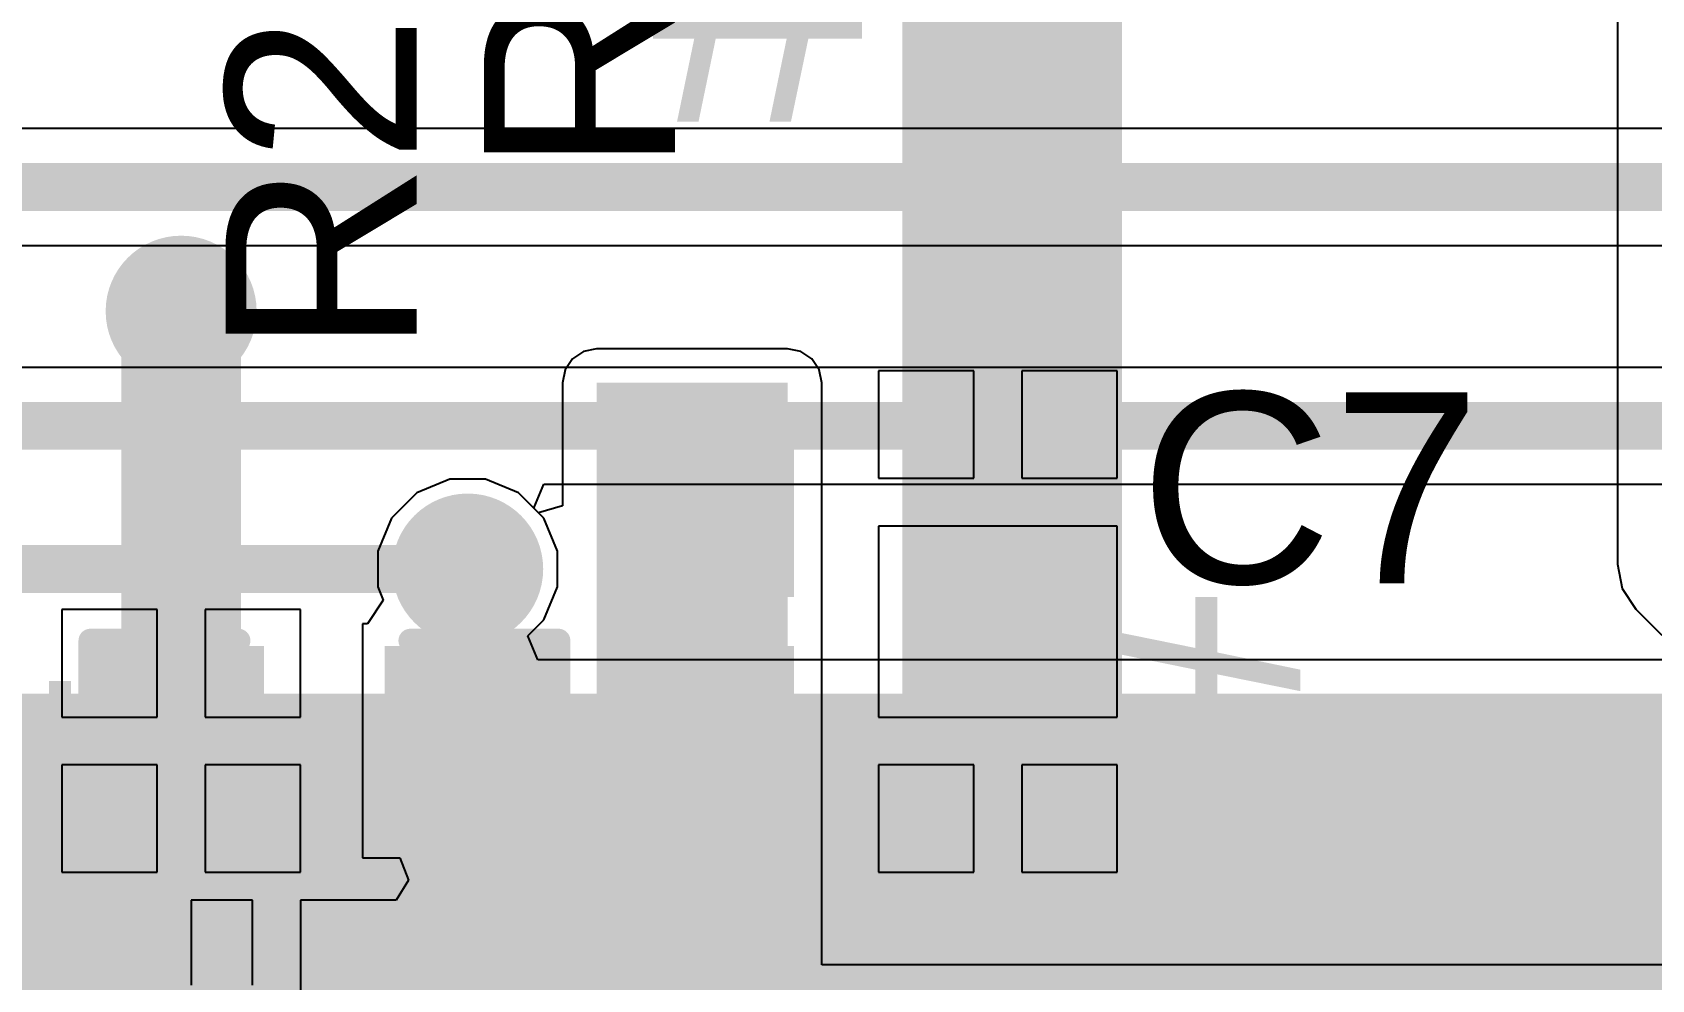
# Model space of a CAD drawing. Header units: millimetres. Extents: x -0.21 to 3.18, y -0.07 to 2.49.
# Drawn here: x 1.9258 to 2.2649, y 0.753 to 0.9514 of the extents above; entities that cross this region are included whole.
import ezdxf

# ---------------------------------------------------------------- set-up
doc = ezdxf.new("R2010")
doc.units = ezdxf.units.MM
doc.header["$MEASUREMENT"] = 0
for name, color, linetype in [('BottomLayer', 5, 'Continuous'), ('BottomSolder', 6, 'Continuous'), ('TopLayer', 1, 'Continuous'), ('TopOverlay', 2, 'Continuous'), ('TopPaste', 8, 'Continuous'), ('TopSolder', 216, 'Continuous'), ('ViaHoleLayer', 16, 'Continuous')]:
    doc.layers.add(name, color=color, linetype=linetype)
doc.styles.add('Arial', font='', dxfattribs={"height": 0.2})
doc.styles.get('Arial').set_extended_font_data('Arial')

# ---------------------------------------------------------------- blocks, each defined once
blk = doc.blocks.new('TQFN_16_EP_4_4___22')
at = {"layer": 'TopLayer'}
for points in [[(-0.04626, 0.05512), (-0.04626, 0.08071), (-0.03051, 0.08071), (-0.03051, 0.05512)], [(-0.02067, 0.05512), (-0.02067, 0.08071), (-0.00492, 0.08071), (-0.00492, 0.05512)], [(0.00492, 0.05512), (0.00492, 0.08071), (0.02067, 0.08071), (0.02067, 0.05512)], [(0.03051, 0.05512), (0.03051, 0.08071), (0.04626, 0.08071), (0.04626, 0.05512)], [(-0.08071, 0.04691), (-0.05512, 0.04691), (-0.05512, 0.03116), (-0.08071, 0.03116)], [(0.05512, 0.04691), (0.08071, 0.04691), (0.08071, 0.03116), (0.05512, 0.03116)], [(-0.04331, 0.04331), (0.04331, 0.04331), (0.04331, -0.04331), (-0.04331, -0.04331)], [(-0.08071, 0.02132), (-0.05512, 0.02132), (-0.05512, 0.00557), (-0.08071, 0.00557)], [(0.05512, 0.02132), (0.08071, 0.02132), (0.08071, 0.00557), (0.05512, 0.00557)], [(-0.08071, -0.00427), (-0.05512, -0.00427), (-0.05512, -0.02002), (-0.08071, -0.02002)], [(0.05512, -0.00427), (0.08071, -0.00427), (0.08071, -0.02002), (0.05512, -0.02002)], [(-0.08071, -0.02986), (-0.05512, -0.02986), (-0.05512, -0.04561), (-0.08071, -0.04561)], [(0.05512, -0.02986), (0.08071, -0.02986), (0.08071, -0.04561), (0.05512, -0.04561)], [(-0.03051, -0.05382), (-0.03051, -0.07941), (-0.04626, -0.07941), (-0.04626, -0.05382)], [(-0.00492, -0.05382), (-0.00492, -0.07941), (-0.02067, -0.07941), (-0.02067, -0.05382)], [(0.02067, -0.05382), (0.02067, -0.07941), (0.00492, -0.07941), (0.00492, -0.05382)], [(0.04626, -0.05382), (0.04626, -0.07941), (0.03051, -0.07941), (0.03051, -0.05382)]]:
    blk.add_hatch(color=1, dxfattribs=at).paths.add_polyline_path(points)
at = {"layer": 'TopPaste'}
for points in [[(-0.04626, 0.05512), (-0.04626, 0.08071), (-0.03051, 0.08071), (-0.03051, 0.05512)], [(-0.02067, 0.05512), (-0.02067, 0.08071), (-0.00492, 0.08071), (-0.00492, 0.05512)], [(0.00492, 0.05512), (0.00492, 0.08071), (0.02067, 0.08071), (0.02067, 0.05512)], [(0.03051, 0.05512), (0.03051, 0.08071), (0.04626, 0.08071), (0.04626, 0.05512)], [(-0.08071, 0.04691), (-0.05512, 0.04691), (-0.05512, 0.03116), (-0.08071, 0.03116)], [(0.05512, 0.04691), (0.08071, 0.04691), (0.08071, 0.03116), (0.05512, 0.03116)], [(-0.04331, 0.04331), (0.04331, 0.04331), (0.04331, -0.04331), (-0.04331, -0.04331)], [(-0.08071, 0.02132), (-0.05512, 0.02132), (-0.05512, 0.00557), (-0.08071, 0.00557)], [(0.05512, 0.02132), (0.08071, 0.02132), (0.08071, 0.00557), (0.05512, 0.00557)], [(-0.08071, -0.00427), (-0.05512, -0.00427), (-0.05512, -0.02002), (-0.08071, -0.02002)], [(0.05512, -0.00427), (0.08071, -0.00427), (0.08071, -0.02002), (0.05512, -0.02002)], [(-0.08071, -0.02986), (-0.05512, -0.02986), (-0.05512, -0.04561), (-0.08071, -0.04561)], [(0.05512, -0.02986), (0.08071, -0.02986), (0.08071, -0.04561), (0.05512, -0.04561)], [(-0.03051, -0.05382), (-0.03051, -0.07941), (-0.04626, -0.07941), (-0.04626, -0.05382)], [(-0.00492, -0.05382), (-0.00492, -0.07941), (-0.02067, -0.07941), (-0.02067, -0.05382)], [(0.02067, -0.05382), (0.02067, -0.07941), (0.00492, -0.07941), (0.00492, -0.05382)], [(0.04626, -0.05382), (0.04626, -0.07941), (0.03051, -0.07941), (0.03051, -0.05382)]]:
    blk.add_hatch(color=8, dxfattribs=at).paths.add_polyline_path(points)
at = {"layer": 'TopSolder'}
for points in [[(-0.05026, 0.05112), (-0.05026, 0.08471), (-0.02651, 0.08471), (-0.02651, 0.05112)], [(-0.02467, 0.05112), (-0.02467, 0.08471), (-0.00092, 0.08471), (-0.00092, 0.05112)], [(0.00092, 0.05112), (0.00092, 0.08471), (0.02467, 0.08471), (0.02467, 0.05112)], [(0.02651, 0.05112), (0.02651, 0.08471), (0.05026, 0.08471), (0.05026, 0.05112)], [(-0.08471, 0.05091), (-0.05112, 0.05091), (-0.05112, 0.02716), (-0.08471, 0.02716)], [(0.05112, 0.05091), (0.08471, 0.05091), (0.08471, 0.02716), (0.05112, 0.02716)], [(-0.04731, 0.04731), (0.04731, 0.04731), (0.04731, -0.04731), (-0.04731, -0.04731)], [(-0.08471, 0.02532), (-0.05112, 0.02532), (-0.05112, 0.00157), (-0.08471, 0.00157)], [(0.05112, 0.02532), (0.08471, 0.02532), (0.08471, 0.00157), (0.05112, 0.00157)], [(-0.08471, -0.00027), (-0.05112, -0.00027), (-0.05112, -0.02402), (-0.08471, -0.02402)], [(0.05112, -0.00027), (0.08471, -0.00027), (0.08471, -0.02402), (0.05112, -0.02402)], [(-0.08471, -0.02586), (-0.05112, -0.02586), (-0.05112, -0.04961), (-0.08471, -0.04961)], [(0.05112, -0.02586), (0.08471, -0.02586), (0.08471, -0.04961), (0.05112, -0.04961)], [(-0.02651, -0.04982), (-0.02651, -0.08341), (-0.05026, -0.08341), (-0.05026, -0.04982)], [(-0.00092, -0.04982), (-0.00092, -0.08341), (-0.02467, -0.08341), (-0.02467, -0.04982)], [(0.02467, -0.04982), (0.02467, -0.08341), (0.00092, -0.08341), (0.00092, -0.04982)], [(0.05026, -0.04982), (0.05026, -0.08341), (0.02651, -0.08341), (0.02651, -0.04982)]]:
    blk.add_hatch(color=216, dxfattribs=at).paths.add_polyline_path(points)
at = {"layer": 'TopOverlay', "const_width": 0.005}
for points in [[(-0.08092, 0.08098), (-0.05397, 0.08098)], [(-0.08092, 0.08098), (-0.08092, 0.05296)], [(0.05397, 0.08098), (0.08092, 0.08098)], [(0.08092, 0.08098), (0.08092, 0.05296)], [(-0.09272, 0.04524), (-0.08772, 0.04024)], [(-0.09272, 0.04524), (-0.09272, 0.03524)], [(-0.08772, 0.04024), (-0.09272, 0.03524)], [(-0.08092, -0.05166), (-0.08092, -0.07968)], [(0.08092, -0.05166), (0.08092, -0.07968)], [(-0.08092, -0.07968), (-0.05397, -0.07968)], [(0.05397, -0.07968), (0.08092, -0.07968)]]:
    blk.add_lwpolyline(points, dxfattribs=at)
at = {"layer": 'TopOverlay', "const_width": 0.0025}
for points in [[(-0.08217, 0.08098, 1), (-0.07967, 0.08098, 1)], [(-0.08217, 0.08098, 1), (-0.07967, 0.08098, 1)], [(-0.05522, 0.08098, 1), (-0.05272, 0.08098, 1)], [(0.05272, 0.08098, 1), (0.05522, 0.08098, 1)], [(0.07967, 0.08098, 1), (0.08217, 0.08098, 1)], [(0.07967, 0.08098, 1), (0.08217, 0.08098, 1)], [(-0.08217, 0.05296, 1), (-0.07967, 0.05296, 1)], [(0.07967, 0.05296, 1), (0.08217, 0.05296, 1)], [(-0.09397, 0.04524, 1), (-0.09147, 0.04524, 1)], [(-0.09397, 0.04524, 1), (-0.09147, 0.04524, 1)], [(-0.08897, 0.04024, 1), (-0.08647, 0.04024, 1)], [(-0.08897, 0.04024, 1), (-0.08647, 0.04024, 1)], [(-0.09397, 0.03524, 1), (-0.09147, 0.03524, 1)], [(-0.09397, 0.03524, 1), (-0.09147, 0.03524, 1)], [(-0.08217, -0.05166, 1), (-0.07967, -0.05166, 1)], [(0.07967, -0.05166, 1), (0.08217, -0.05166, 1)], [(-0.08217, -0.07968, 1), (-0.07967, -0.07968, 1)], [(-0.08217, -0.07968, 1), (-0.07967, -0.07968, 1)], [(-0.05522, -0.07968, 1), (-0.05272, -0.07968, 1)], [(0.05272, -0.07968, 1), (0.05522, -0.07968, 1)], [(0.07967, -0.07968, 1), (0.08217, -0.07968, 1)], [(0.07967, -0.07968, 1), (0.08217, -0.07968, 1)]]:
    blk.add_lwpolyline(points, format="xyb", close=True, dxfattribs=at)
blk = doc.blocks.new('C___0603_126')
at = {"layer": 'TopLayer'}
for points in [[(-0.015, 0.0175), (-0.015, -0.0175), (-0.045, -0.0175), (-0.045, 0.0175)], [(0.045, 0.0175), (0.045, -0.0175), (0.015, -0.0175), (0.015, 0.0175)]]:
    blk.add_hatch(color=1, dxfattribs=at).paths.add_polyline_path(points)
at = {"layer": 'TopPaste'}
for points in [[(-0.015, 0.0175), (-0.015, -0.0175), (-0.045, -0.0175), (-0.045, 0.0175)], [(0.045, 0.0175), (0.045, -0.0175), (0.015, -0.0175), (0.015, 0.0175)]]:
    blk.add_hatch(color=8, dxfattribs=at).paths.add_polyline_path(points)
at = {"layer": 'TopSolder'}
for points in [[(-0.01264, 0.01986), (-0.01264, -0.01986), (-0.04736, -0.01986), (-0.04736, 0.01986)], [(0.04736, 0.01986), (0.04736, -0.01986), (0.01264, -0.01986), (0.01264, 0.01986)]]:
    blk.add_hatch(color=216, dxfattribs=at).paths.add_polyline_path(points)
at = {"layer": 'TopOverlay', "const_width": 0.005}
for points in [[(-0.018, 0.021), (-0.049, 0.021)], [(-0.049, 0.021), (-0.049, -0.021)], [(0.049, 0.021), (0.018, 0.021)], [(0.049, 0.021), (0.049, -0.021)], [(-0.018, -0.021), (-0.049, -0.021)], [(0.049, -0.021), (0.018, -0.021)]]:
    blk.add_lwpolyline(points, dxfattribs=at)
at = {"layer": 'TopOverlay', "const_width": 0.0025}
for points in [[(-0.05025, 0.021, 1), (-0.04775, 0.021, 1)], [(-0.05025, 0.021, 1), (-0.04775, 0.021, 1)], [(-0.01925, 0.021, 1), (-0.01675, 0.021, 1)], [(0.01675, 0.021, 1), (0.01925, 0.021, 1)], [(0.04775, 0.021, 1), (0.05025, 0.021, 1)], [(0.04775, 0.021, 1), (0.05025, 0.021, 1)], [(-0.05025, -0.021, 1), (-0.04775, -0.021, 1)], [(-0.05025, -0.021, 1), (-0.04775, -0.021, 1)], [(-0.01925, -0.021, 1), (-0.01675, -0.021, 1)], [(0.01675, -0.021, 1), (0.01925, -0.021, 1)], [(0.04775, -0.021, 1), (0.05025, -0.021, 1)], [(0.04775, -0.021, 1), (0.05025, -0.021, 1)]]:
    blk.add_lwpolyline(points, format="xyb", close=True, dxfattribs=at)
blk = doc.blocks.new('C___0603_127')
at = {"layer": 'TopLayer'}
for points in [[(-0.015, 0.0175), (-0.015, -0.0175), (-0.045, -0.0175), (-0.045, 0.0175)], [(0.045, 0.0175), (0.045, -0.0175), (0.015, -0.0175), (0.015, 0.0175)]]:
    blk.add_hatch(color=1, dxfattribs=at).paths.add_polyline_path(points)
at = {"layer": 'TopPaste'}
for points in [[(-0.015, 0.0175), (-0.015, -0.0175), (-0.045, -0.0175), (-0.045, 0.0175)], [(0.045, 0.0175), (0.045, -0.0175), (0.015, -0.0175), (0.015, 0.0175)]]:
    blk.add_hatch(color=8, dxfattribs=at).paths.add_polyline_path(points)
at = {"layer": 'TopSolder'}
for points in [[(-0.01264, 0.01986), (-0.01264, -0.01986), (-0.04736, -0.01986), (-0.04736, 0.01986)], [(0.04736, 0.01986), (0.04736, -0.01986), (0.01264, -0.01986), (0.01264, 0.01986)]]:
    blk.add_hatch(color=216, dxfattribs=at).paths.add_polyline_path(points)
at = {"layer": 'TopOverlay', "const_width": 0.005}
for points in [[(-0.049, 0.021), (-0.049, -0.021)], [(-0.018, 0.021), (-0.049, 0.021)], [(0.049, 0.021), (0.018, 0.021)], [(0.049, 0.021), (0.049, -0.021)], [(-0.018, -0.021), (-0.049, -0.021)], [(0.049, -0.021), (0.018, -0.021)]]:
    blk.add_lwpolyline(points, dxfattribs=at)
at = {"layer": 'TopOverlay', "const_width": 0.0025}
for points in [[(-0.05025, 0.021, 1), (-0.04775, 0.021, 1)], [(-0.05025, 0.021, 1), (-0.04775, 0.021, 1)], [(-0.01925, 0.021, 1), (-0.01675, 0.021, 1)], [(0.01675, 0.021, 1), (0.01925, 0.021, 1)], [(0.04775, 0.021, 1), (0.05025, 0.021, 1)], [(0.04775, 0.021, 1), (0.05025, 0.021, 1)], [(-0.05025, -0.021, 1), (-0.04775, -0.021, 1)], [(-0.05025, -0.021, 1), (-0.04775, -0.021, 1)], [(-0.01925, -0.021, 1), (-0.01675, -0.021, 1)], [(0.01675, -0.021, 1), (0.01925, -0.021, 1)], [(0.04775, -0.021, 1), (0.05025, -0.021, 1)], [(0.04775, -0.021, 1), (0.05025, -0.021, 1)]]:
    blk.add_lwpolyline(points, format="xyb", close=True, dxfattribs=at)
blk = doc.blocks.new('C___0603_128')
at = {"layer": 'TopLayer'}
for points in [[(-0.015, 0.0175), (-0.015, -0.0175), (-0.045, -0.0175), (-0.045, 0.0175)], [(0.045, 0.0175), (0.045, -0.0175), (0.015, -0.0175), (0.015, 0.0175)]]:
    blk.add_hatch(color=1, dxfattribs=at).paths.add_polyline_path(points)
at = {"layer": 'TopPaste'}
for points in [[(-0.015, 0.0175), (-0.015, -0.0175), (-0.045, -0.0175), (-0.045, 0.0175)], [(0.045, 0.0175), (0.045, -0.0175), (0.015, -0.0175), (0.015, 0.0175)]]:
    blk.add_hatch(color=8, dxfattribs=at).paths.add_polyline_path(points)
at = {"layer": 'TopSolder'}
for points in [[(-0.01264, 0.01986), (-0.01264, -0.01986), (-0.04736, -0.01986), (-0.04736, 0.01986)], [(0.04736, 0.01986), (0.04736, -0.01986), (0.01264, -0.01986), (0.01264, 0.01986)]]:
    blk.add_hatch(color=216, dxfattribs=at).paths.add_polyline_path(points)
at = {"layer": 'TopOverlay', "const_width": 0.005}
for points in [[(-0.049, -0.021), (-0.049, 0.021)], [(-0.049, 0.021), (-0.018, 0.021)], [(0.018, 0.021), (0.049, 0.021)], [(0.049, -0.021), (0.049, 0.021)], [(-0.049, -0.021), (-0.018, -0.021)], [(0.018, -0.021), (0.049, -0.021)]]:
    blk.add_lwpolyline(points, dxfattribs=at)
at = {"layer": 'TopOverlay', "const_width": 0.0025}
for points in [[(-0.05025, 0.021, 1), (-0.04775, 0.021, 1)], [(-0.05025, 0.021, 1), (-0.04775, 0.021, 1)], [(-0.01925, 0.021, 1), (-0.01675, 0.021, 1)], [(0.01675, 0.021, 1), (0.01925, 0.021, 1)], [(0.04775, 0.021, 1), (0.05025, 0.021, 1)], [(0.04775, 0.021, 1), (0.05025, 0.021, 1)], [(-0.05025, -0.021, 1), (-0.04775, -0.021, 1)], [(-0.05025, -0.021, 1), (-0.04775, -0.021, 1)], [(-0.01925, -0.021, 1), (-0.01675, -0.021, 1)], [(0.01675, -0.021, 1), (0.01925, -0.021, 1)], [(0.04775, -0.021, 1), (0.05025, -0.021, 1)], [(0.04775, -0.021, 1), (0.05025, -0.021, 1)]]:
    blk.add_lwpolyline(points, format="xyb", close=True, dxfattribs=at)

msp = doc.modelspace()

# ---------------------------------------------------------------- hatches: boundary and pattern name
at = {"layer": 'BottomLayer'}
h = msp.add_hatch(color=5, dxfattribs=at)
edge = h.paths.add_edge_path()
edge.add_arc((1.957, 0.893), 0.01181, 0, 360)
h = msp.add_hatch(color=5, dxfattribs=at)
edge = h.paths.add_edge_path()
edge.add_arc((2.017, 0.839), 0.01181, 0, 360)
for points in [[(2.732, 0.81288), (1.601, 0.81288), (1.601, 0.749), (2.732, 0.749)], [(1.947, 0.779), (1.602, 0.779), (1.602, 0.695), (1.947, 0.695)]]:
    msp.add_hatch(color=5, dxfattribs=at).paths.add_polyline_path(points)
h = msp.add_hatch(color=5, dxfattribs=at)
edge = h.paths.add_edge_path()
edge.add_arc((2.065, 0.769), 0.01181, 0, 360)
at = {"layer": 'BottomSolder'}
h = msp.add_hatch(color=6, dxfattribs=at)
edge = h.paths.add_edge_path()
edge.add_arc((1.957, 0.893), 0.01581, 0, 360)
h = msp.add_hatch(color=6, dxfattribs=at)
edge = h.paths.add_edge_path()
edge.add_arc((2.017, 0.839), 0.01581, 0, 360)
h = msp.add_hatch(color=6, dxfattribs=at)
edge = h.paths.add_edge_path()
edge.add_arc((2.065, 0.769), 0.01581, 0, 360)
at = {"layer": 'TopLayer'}
for points in [[(2.108, 0.775), (2.154, 0.775), (2.154, 1.035), (2.108, 1.035)], [(2.044, 0.756), (2.084, 0.756), (2.084, 0.878), (2.044, 0.878)], [(2.044, 0.734), (2.062, 0.734), (2.062, 0.787), (2.044, 0.787)], [(1.969, 0.635), (2.011, 0.635), (2.011, 0.761), (1.969, 0.761)]]:
    msp.add_hatch(color=1, dxfattribs=at).paths.add_polyline_path(points)
h = msp.add_hatch(color=1, dxfattribs=at)
edge = h.paths.add_edge_path()
edge.add_arc((1.957, 0.893), 0.01181, 0, 360)
h = msp.add_hatch(color=1, dxfattribs=at)
edge = h.paths.add_edge_path()
edge.add_arc((2.017, 0.839), 0.01181, 0, 360)
h = msp.add_hatch(color=1, dxfattribs=at)
edge = h.paths.add_edge_path()
edge.add_arc((2.065, 0.769), 0.01181, 0, 360)
at = {"layer": 'TopSolder'}
h = msp.add_hatch(color=216, dxfattribs=at)
edge = h.paths.add_edge_path()
edge.add_arc((1.957, 0.893), 0.01581, 0, 360)
h = msp.add_hatch(color=216, dxfattribs=at)
edge = h.paths.add_edge_path()
edge.add_arc((2.017, 0.839), 0.01581, 0, 360)
h = msp.add_hatch(color=216, dxfattribs=at)
edge = h.paths.add_edge_path()
edge.add_arc((2.065, 0.769), 0.01581, 0, 360)
at = {"layer": 'ViaHoleLayer'}
h = msp.add_hatch(color=16, dxfattribs=at)
edge = h.paths.add_edge_path()
edge.add_arc((1.957, 0.893), 0.00591, 0, 360)
h = msp.add_hatch(color=16, dxfattribs=at)
edge = h.paths.add_edge_path()
edge.add_arc((2.017, 0.839), 0.00591, 0, 360)
h = msp.add_hatch(color=16, dxfattribs=at)
edge = h.paths.add_edge_path()
edge.add_arc((2.065, 0.769), 0.00591, 0, 360)

# ---------------------------------------------------------------- linework, layer by layer
at = {"layer": 'BottomLayer'}
for p, q in [((2.29563, 0.93124), (1.897, 0.93124)), ((1.90207, 0.90676), (2.29563, 0.90676)), ((2.29563, 0.88124), (1.8915, 0.88124)), ((2.03084, 0.85176), (2.03291, 0.85676)), ((2.03291, 0.85676), (2.29563, 0.85676)), ((2.03295, 0.84966), (2.03084, 0.85176)), ((2.03581, 0.84274), (2.03295, 0.84966)), ((2.03581, 0.83526), (2.03581, 0.84274)), ((2.03295, 0.82834), (2.03581, 0.83526)), ((2.02962, 0.82502), (2.03295, 0.82834)), ((2.03169, 0.82002), (2.02962, 0.82502)), ((2.6307, 0.82002), (2.03169, 0.82002))]:
    msp.add_line(p, q, dxfattribs=at)
at = {"layer": 'BottomLayer', "const_width": 0.01}
for points in [[(1.897, 0.919), (2.31, 0.919)], [(1.8915, 0.869), (2.31, 0.869)], [(1.906, 0.839), (2.017, 0.839)]]:
    msp.add_lwpolyline(points, dxfattribs=at)
at = {"layer": 'BottomLayer', "const_width": 0.005}
msp.add_lwpolyline([(2.0145, 0.839, 1), (2.0195, 0.839, 1)], format="xyb", close=True, dxfattribs=at)
at = {"layer": 'TopLayer'}
for p, q in [((2.25775, 0.96665), (2.25775, 0.84)), ((2.044, 0.88514), (2.04127, 0.88459)), ((2.084, 0.88514), (2.044, 0.88514)), ((2.08673, 0.88459), (2.084, 0.88514)), ((2.03895, 0.88305), (2.03741, 0.88073)), ((2.04127, 0.88459), (2.03895, 0.88305)), ((2.08905, 0.88305), (2.08673, 0.88459)), ((2.09059, 0.88073), (2.08905, 0.88305)), ((2.03741, 0.88073), (2.03686, 0.878)), ((2.09114, 0.878), (2.09059, 0.88073)), ((2.123, 0.8805), (2.103, 0.8805)), ((2.103, 0.8805), (2.103, 0.858)), ((2.123, 0.858), (2.123, 0.8805)), ((2.153, 0.8805), (2.133, 0.8805)), ((2.133, 0.8805), (2.133, 0.858)), ((2.153, 0.858), (2.153, 0.8805)), ((2.03686, 0.878), (2.03686, 0.85227)), ((2.09114, 0.75614), (2.09114, 0.878)), ((2.103, 0.858), (2.123, 0.858)), ((2.133, 0.858), (2.153, 0.858)), ((2.00634, 0.85495), (2.00105, 0.84966)), ((2.01326, 0.85781), (2.00634, 0.85495)), ((2.02074, 0.85781), (2.01326, 0.85781)), ((2.02766, 0.85495), (2.02074, 0.85781)), ((2.03186, 0.85074), (2.02766, 0.85495)), ((2.03686, 0.85227), (2.03186, 0.85074)), ((2.00105, 0.84966), (1.99819, 0.84274)), ((2.128, 0.848), (2.103, 0.848)), ((2.103, 0.848), (2.103, 0.8255)), ((2.153, 0.848), (2.128, 0.848)), ((2.153, 0.8255), (2.153, 0.848)), ((1.99819, 0.84274), (1.99819, 0.83526)), ((2.25775, 0.84), (2.25875, 0.83493)), ((1.99819, 0.83526), (1.99933, 0.8325)), ((2.25875, 0.83493), (2.26163, 0.83063)), ((1.99933, 0.8325), (1.99599, 0.8275)), ((1.952, 0.8305), (1.932, 0.8305)), ((1.932, 0.8305), (1.932, 0.808)), ((1.952, 0.808), (1.952, 0.8305)), ((1.982, 0.8305), (1.962, 0.8305)), ((1.962, 0.8305), (1.962, 0.808)), ((1.982, 0.808), (1.982, 0.8305)), ((1.99599, 0.8275), (1.995, 0.8275)), ((1.995, 0.8275), (1.995, 0.7785)), ((2.26163, 0.83063), (2.29163, 0.80063)), ((2.103, 0.8255), (2.103, 0.808)), ((2.153, 0.808), (2.153, 0.8255)), ((1.932, 0.808), (1.952, 0.808)), ((1.962, 0.808), (1.982, 0.808)), ((2.103, 0.808), (2.128, 0.808)), ((2.128, 0.808), (2.153, 0.808)), ((1.952, 0.798), (1.932, 0.798)), ((1.932, 0.798), (1.932, 0.7755)), ((1.952, 0.7755), (1.952, 0.798)), ((1.982, 0.798), (1.962, 0.798)), ((1.962, 0.798), (1.962, 0.7755)), ((1.982, 0.7755), (1.982, 0.798)), ((2.123, 0.798), (2.103, 0.798)), ((2.103, 0.798), (2.103, 0.7755)), ((2.123, 0.7755), (2.123, 0.798)), ((2.153, 0.798), (2.133, 0.798)), ((2.133, 0.798), (2.133, 0.7755)), ((2.153, 0.7755), (2.153, 0.798)), ((1.995, 0.7785), (2.0028, 0.7785)), ((2.0028, 0.7785), (2.00461, 0.77384)), ((1.932, 0.7755), (1.952, 0.7755)), ((1.962, 0.7755), (1.982, 0.7755)), ((2.00461, 0.77384), (2.002, 0.76969)), ((2.103, 0.7755), (2.123, 0.7755)), ((2.133, 0.7755), (2.153, 0.7755)), ((1.97196, 0.76969), (1.95909, 0.76969)), ((1.95909, 0.76969), (1.95909, 0.75189)), ((1.97196, 0.75189), (1.97196, 0.76969)), ((2.002, 0.76969), (1.98196, 0.76969)), ((1.98196, 0.76969), (1.98196, 0.74689)), ((2.44888, 0.75614), (2.09114, 0.75614))]:
    msp.add_line(p, q, dxfattribs=at)
for points, const_width in [([(1.957, 0.803), (1.957, 0.893)], 0.025), ([(2.05374, 0.86674), (2.054, 0.867)], 0.01), ([(2.018, 0.837), (2.018, 0.841)], 0.01), ([(2.017, 0.803), (2.017, 0.839)], 0.01), ([(1.957, 0.76553), (1.957, 0.803)], 0.022), ([(2.017, 0.778), (2.017, 0.803)], 0.01), ([(2.017, 0.778), (2.02718, 0.76782)], 0.01), ([(1.957, 0.76553), (1.97563, 0.74689)], 0.022), ([(2.02718, 0.74785), (2.02718, 0.76782)], 0.01), ([(1.97563, 0.74689), (1.97696, 0.74689)], 0.022)]:
    msp.add_lwpolyline(points, dxfattribs=dict(at, const_width=const_width))
for points, const_width in [([(1.95075, 0.893, 1), (1.96325, 0.893, 1)], 0.0125), ([(2.05124, 0.86674, 1), (2.05624, 0.86674, 1)], 0.005), ([(2.0515, 0.867, 1), (2.0565, 0.867, 1)], 0.005), ([(2.0155, 0.841, 1), (2.0205, 0.841, 1)], 0.005), ([(2.0145, 0.839, 1), (2.0195, 0.839, 1)], 0.005), ([(2.0155, 0.837, 1), (2.0205, 0.837, 1)], 0.005), ([(1.95075, 0.803, 1), (1.96325, 0.803, 1)], 0.0125), ([(1.9515, 0.803, 1), (1.9625, 0.803, 1)], 0.011), ([(2.0145, 0.803, 1), (2.0195, 0.803, 1)], 0.005), ([(2.0145, 0.803, 1), (2.0195, 0.803, 1)], 0.005), ([(2.0145, 0.778, 1), (2.0195, 0.778, 1)], 0.005), ([(2.0145, 0.778, 1), (2.0195, 0.778, 1)], 0.005), ([(1.9515, 0.76553, 1), (1.9625, 0.76553, 1)], 0.011), ([(1.9515, 0.76553, 1), (1.9625, 0.76553, 1)], 0.011), ([(2.02468, 0.76782, 1), (2.02968, 0.76782, 1)], 0.005), ([(2.02468, 0.76782, 1), (2.02968, 0.76782, 1)], 0.005), ([(1.97013, 0.74689, 1), (1.98113, 0.74689, 1)], 0.011), ([(1.97013, 0.74689, 1), (1.98113, 0.74689, 1)], 0.011), ([(1.97146, 0.74689, 1), (1.98246, 0.74689, 1)], 0.011)]:
    msp.add_lwpolyline(points, format="xyb", close=True, dxfattribs=dict(at, const_width=const_width))

# ---------------------------------------------------------------- block references
for name, p, rotation in [('C___0603_126', (2.098, 0.853), 180), ('C___0603_127', (2.098, 0.803), 180), ('TQFN_16_EP_4_4___22', (2.016, 0.67898), 90)]:
    msp.add_blockref(name, p, dxfattribs=dict(rotation=rotation))
msp.add_blockref('C___0603_128', (1.987, 0.803))

# ---------------------------------------------------------------- texts
at = {"layer": 'TopOverlay', "style": 'Arial'}
for s, height, rotation, p in [('R9', 0.04, 90, (2.06039, 0.92168)), ('#', 0.06, 180, (2.102, 0.99233)), ('R26', 0.04, 90, (2.00629, 0.88368)), ('#', 0.06, 90, (2.19133, 0.789)), ('#', 0.06, 270, (1.89167, 0.818))]:
    msp.add_text(s, height=height, rotation=rotation, dxfattribs=at).set_placement(p)
msp.add_text('C7', height=0.04, dxfattribs=at).set_placement((2.15768, 0.83601))

doc.saveas('drawing.dxf')
